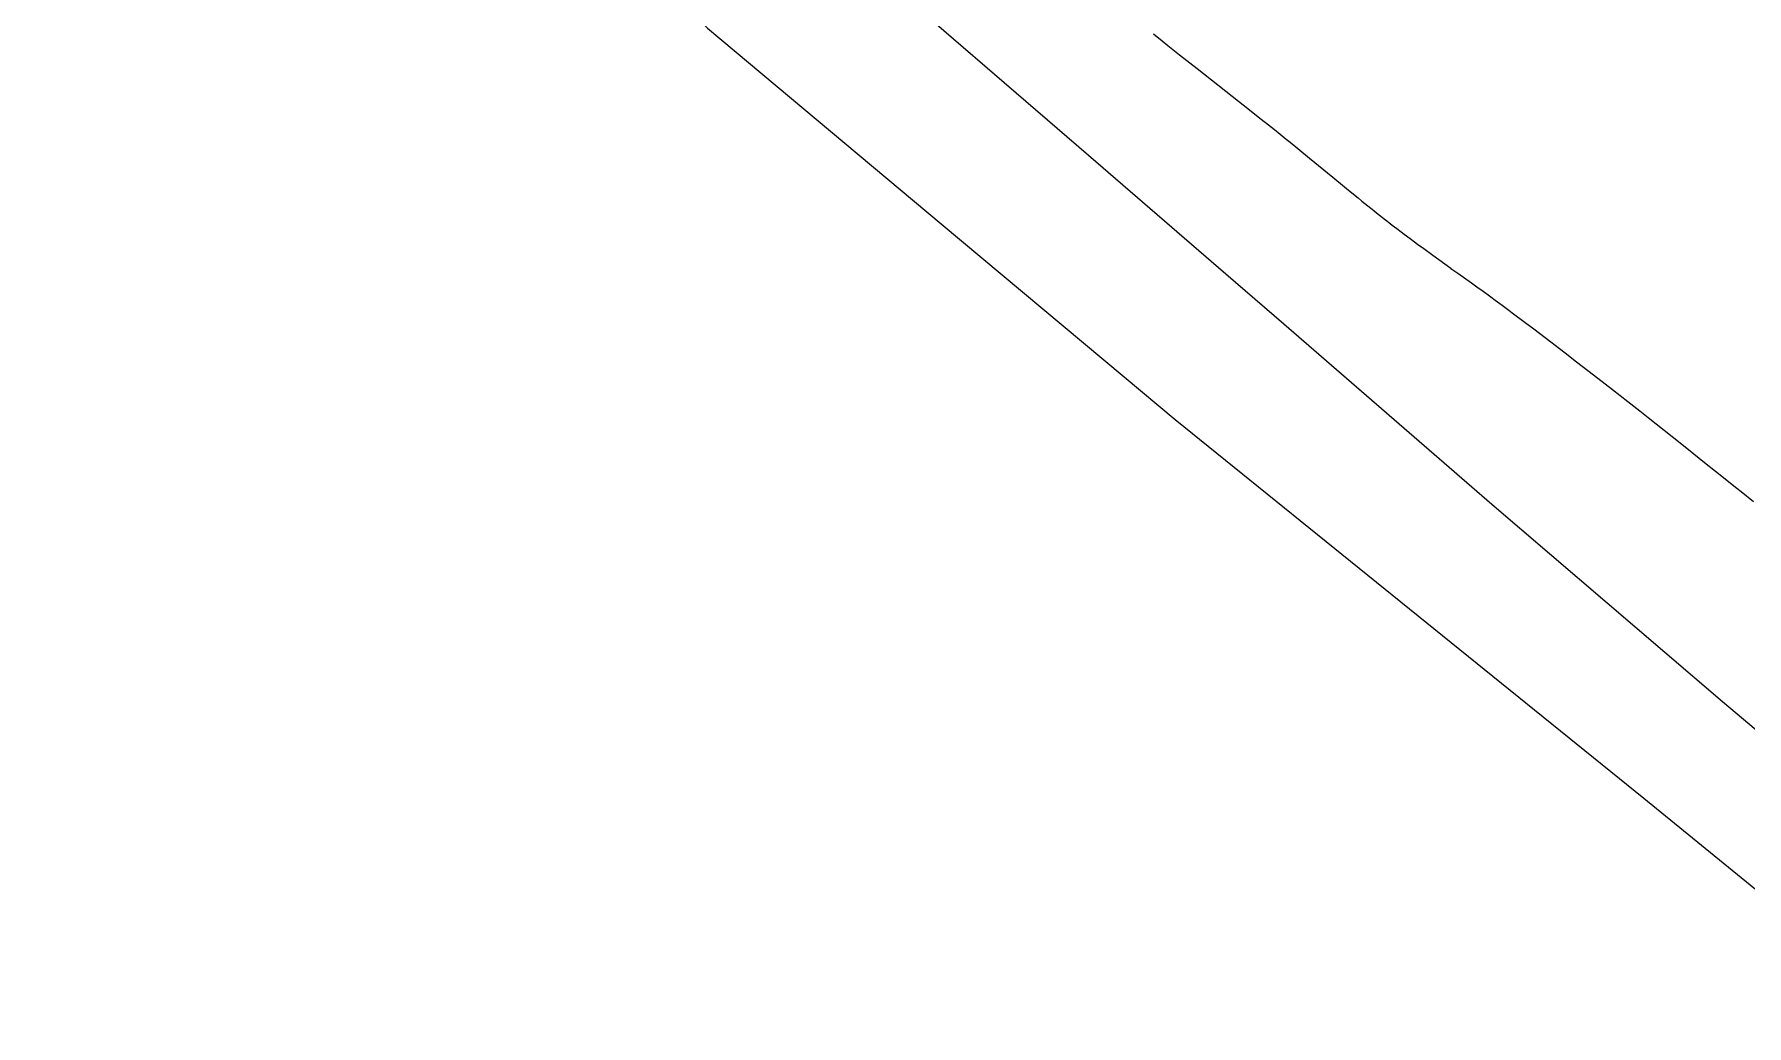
# Model space of a CAD drawing. Extents: x 174934 to 192674, y 648863 to 672607.
# Drawn here: x 189020.2 to 189304.7, y 651983.3 to 652148.1 of the extents above; entities that cross this region are included whole.
import ezdxf

# ---------------------------------------------------------------- set-up
doc = ezdxf.new("R2010")
doc.units = 0
doc.layers.add('pbitul', color=14, linetype='Continuous', lineweight=0)
doc.layers.add('pspecial', color=7, linetype='Continuous', lineweight=0)

msp = doc.modelspace()

# ---------------------------------------------------------------- linework, layer by layer
at = {"layer": 'pbitul', "flags": 128}
for points in [[(189342.03, 652002.31), (189300.68, 652037.16), (189262.35, 652069.9), (189227.79, 652099.88), (189218.12, 652108.22), (189195.3, 652127.91), (189157.27, 652160.74), (189136.08, 652179.27), (189099.73, 652211.98), (189075.59, 652234.38), (189053.85, 652257.19), (189037.64, 652272.91), (189035.52, 652276.31), (189027.54, 652285.64), (189019.35, 652294.92)], [(189005.19, 652281.29), (189022.03, 652262.88), (189038.08, 652244.81), (189060.92, 652220.13), (189076.84, 652204.38), (189096.8, 652183.94), (189109.84, 652170.81), (189132.02, 652149.06), (189170.86, 652116.56), (189201.26, 652091.12), (189209.7, 652084.06), (189287.59, 652021.13), (189333.97, 651983.31)]]:
    msp.add_lwpolyline(points, dxfattribs=at)
at = {"layer": 'pspecial', "flags": 128}
msp.add_lwpolyline([(189206.12, 652148.12), (189207.56, 652146.97), (189208.53, 652146.2), (189210.46, 652144.66), (189213.37, 652142.37), (189219.18, 652137.78), (189222.09, 652135.49), (189223.54, 652134.34), (189225.72, 652132.62), (189226.21, 652132.23), (189227.19, 652131.45), (189228.16, 652130.66), (189228.81, 652130.13), (189230.1, 652129.08), (189232.04, 652127.49), (189235.91, 652124.31), (189237.84, 652122.72), (189238.81, 652121.93), (189240.11, 652120.88), (189240.76, 652120.35), (189242.71, 652118.79), (189243.2, 652118.4), (189244.18, 652117.62), (189244.67, 652117.23), (189245.41, 652116.66), (189245.42, 652116.65), (189245.43, 652116.65), (189245.43, 652116.64), (189245.43, 652116.64), (189245.8, 652116.36), (189246.53, 652115.79), (189247.27, 652115.23), (189247.77, 652114.85), (189248.76, 652114.11), (189249.51, 652113.56), (189250.01, 652113.19), (189251.01, 652112.45), (189252.52, 652111.36), (189253.52, 652110.63), (189255.54, 652109.18), (189255.54, 652109.18), (189255.54, 652109.18), (189255.54, 652109.17), (189256.68, 652108.36), (189258.95, 652106.74), (189260.08, 652105.93), (189260.65, 652105.52), (189262.15, 652104.43), (189262.9, 652103.88), (189264.03, 652103.05), (189265.15, 652102.21), (189265.7, 652101.8), (189267.85, 652100.18), (189269.29, 652099.1), (189270.24, 652098.38), (189272.14, 652096.93), (189273.57, 652095.84), (189274.52, 652095.12), (189276.41, 652093.66), (189277.36, 652092.93), (189279.25, 652091.47), (189281.14, 652090), (189282.4, 652089.03), (189284.91, 652087.06), (189286.94, 652085.47), (189288.29, 652084.41), (189290.98, 652082.28), (189292.32, 652081.21), (189295.01, 652079.07), (189297.69, 652076.93), (189299.47, 652075.49), (189303.04, 652072.63), (189303.73, 652072.07), (189305.78, 652070.42)], dxfattribs=at)

doc.saveas('drawing.dxf')
